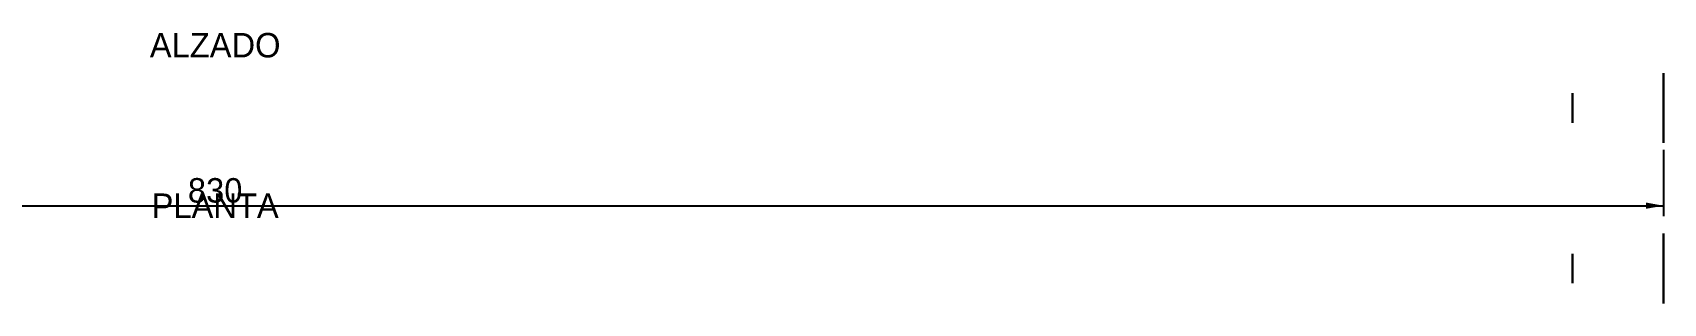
# Model space of a CAD drawing. Extents: x 0 to 1682, y 0 to 1188.
# Drawn here: x 462.2 to 929.5, y 439.5 to 517.1 of the extents above; entities that cross this region are included whole.
import ezdxf
from ezdxf.enums import TextEntityAlignment as Align

# ---------------------------------------------------------------- set-up
doc = ezdxf.new("R2010")
doc.units = 0
for name, color, linetype in [('COTAS', 7, 'CONTINUOUS'), ('TEXTO', 7, 'CONTINUOUS'), ('VISIBLE', 7, 'CONTINUOUS')]:
    doc.layers.add(name, color=color, linetype=linetype)

msp = doc.modelspace()

# ---------------------------------------------------------------- linework, layer by layer
at = {"layer": 'COTAS'}
for p, q in [((929.4796, 483.4647), (929.4796, 464.4647)), ((99.4796, 467.4647), (929.4796, 467.4647))]:
    msp.add_line(p, q, dxfattribs=at)
msp.add_solid([(929.4796, 467.4647), (924.4796, 468.3647), (924.4796, 466.5647)], dxfattribs=at)
at = {"layer": 'VISIBLE'}
for p, q in [((929.4796, 505.3791), (929.4796, 505.4647)), ((929.4796, 505.4647), (929.4796, 505.3791)), ((929.4796, 505.1239), (929.4796, 505.3791)), ((929.4796, 505.3791), (929.4796, 505.1239)), ((929.4796, 504.7034), (929.4796, 505.1239)), ((929.4796, 505.1239), (929.4796, 504.7034)), ((929.4796, 504.1249), (929.4796, 504.7034)), ((929.4796, 504.7034), (929.4796, 504.2727)), ((929.4796, 504.2727), (929.4796, 504.1249)), ((929.4796, 503.5839), (929.4796, 504.1249)), ((929.4796, 504.1249), (929.4796, 503.9392)), ((929.4796, 503.9392), (929.4796, 503.3982)), ((929.4796, 503.3982), (929.4796, 503.5839)), ((929.4796, 502.7561), (929.4796, 503.3982)), ((929.4796, 503.3982), (929.4796, 503.1778)), ((929.4796, 503.1778), (929.4796, 502.5357)), ((929.4796, 502.5357), (929.4796, 502.7561)), ((929.4796, 501.8035), (929.4796, 502.5357)), ((929.4796, 502.5357), (929.4796, 502.2844)), ((929.4796, 502.2844), (929.4796, 501.5523)), ((929.4796, 501.5523), (929.4796, 501.8035)), ((929.4796, 500.7425), (929.4796, 501.5523)), ((929.4796, 501.5523), (929.4796, 501.2744)), ((929.4796, 501.2744), (929.4796, 500.4647)), ((929.4796, 500.4647), (929.4796, 500.7425)), ((929.4796, 500.288), (929.4796, 500.4647)), ((929.4796, 500.4647), (929.4796, 500.288)), ((929.4796, 499.5912), (929.4796, 500.288)), ((929.4796, 500.288), (929.4796, 500.1649)), ((929.4796, 500.1649), (929.4796, 499.4681)), ((903.4796, 499.6783), (903.4796, 499.7147)), ((903.4796, 499.7147), (903.4796, 499.6783)), ((903.4796, 499.5698), (903.4796, 499.6783)), ((903.4796, 499.6783), (903.4796, 499.5698)), ((903.4796, 499.3911), (903.4796, 499.5698)), ((903.4796, 499.5698), (903.4796, 499.3911)), ((903.4796, 499.1453), (903.4796, 499.3911)), ((903.4796, 499.3911), (903.4796, 499.1453)), ((903.4796, 498.8364), (903.4796, 499.1453)), ((903.4796, 499.1453), (903.4796, 498.8364)), ((903.4796, 498.4699), (903.4796, 498.8364)), ((903.4796, 498.8364), (903.4796, 498.4699)), ((903.4796, 498.0519), (903.4796, 498.4699)), ((903.4796, 498.4699), (903.4796, 498.0519)), ((903.4796, 497.5897), (903.4796, 498.0519)), ((903.4796, 498.0519), (903.4796, 497.5897)), ((903.4796, 497.0911), (903.4796, 497.5897)), ((903.4796, 497.5897), (903.4796, 497.0911)), ((903.4796, 496.5646), (903.4796, 497.0911)), ((903.4796, 497.0911), (903.4796, 496.5646)), ((903.4796, 496.0194), (903.4796, 496.5646)), ((903.4796, 496.5646), (903.4796, 496.0194)), ((903.4796, 495.4647), (903.4796, 496.0194)), ((903.4796, 496.0194), (903.4796, 495.4647)), ((903.4796, 494.9099), (903.4796, 495.4647)), ((903.4796, 495.4647), (903.4796, 494.9099)), ((929.4796, 499.7516), (929.4796, 499.7147)), ((929.4796, 499.7147), (929.4796, 499.7516)), ((929.4796, 499.7147), (929.4796, 499.6783)), ((929.4796, 499.6783), (929.4796, 499.7147)), ((929.4796, 499.7147), (929.4796, 499.679)), ((929.4796, 499.714), (929.4796, 499.7147)), ((929.4796, 499.6783), (929.4796, 499.714)), ((929.4796, 499.679), (929.4796, 499.6783)), ((929.4796, 499.6783), (929.4796, 499.5698)), ((929.4796, 499.5698), (929.4796, 499.6783)), ((929.4796, 499.6783), (929.4796, 499.5719)), ((929.4796, 499.6762), (929.4796, 499.6783)), ((929.4796, 499.5698), (929.4796, 499.6762)), ((929.4796, 499.4681), (929.4796, 499.5912)), ((929.4796, 499.5719), (929.4796, 499.5698)), ((929.4796, 499.5698), (929.4796, 499.3911)), ((929.4796, 499.3911), (929.4796, 499.5698)), ((929.4796, 499.5698), (929.4796, 499.3945)), ((929.4796, 499.5665), (929.4796, 499.5698)), ((929.4796, 499.3911), (929.4796, 499.5665)), ((929.4796, 499.2915), (929.4796, 499.4681)), ((929.4796, 499.4681), (929.4796, 499.2915)), ((929.4796, 499.3945), (929.4796, 499.3911)), ((929.4796, 499.3911), (929.4796, 499.1453)), ((929.4796, 499.1453), (929.4796, 499.3911)), ((929.4796, 499.3911), (929.4796, 499.1499)), ((929.4796, 499.3865), (929.4796, 499.3911)), ((929.4796, 499.1453), (929.4796, 499.3865)), ((929.4796, 499.105), (929.4796, 499.2915)), ((929.4796, 499.2915), (929.4796, 499.105)), ((929.4796, 499.1499), (929.4796, 499.1453)), ((929.4796, 499.1453), (929.4796, 498.8364)), ((929.4796, 498.8364), (929.4796, 499.1453)), ((929.4796, 499.1453), (929.4796, 498.8422)), ((929.4796, 499.1394), (929.4796, 499.1453)), ((929.4796, 498.8364), (929.4796, 499.1394)), ((929.4796, 498.3693), (929.4796, 499.105)), ((929.4796, 499.105), (929.4796, 498.975)), ((929.4796, 498.975), (929.4796, 498.2394)), ((929.4796, 498.8422), (929.4796, 498.8364)), ((929.4796, 498.8364), (929.4796, 498.4699)), ((929.4796, 498.4699), (929.4796, 498.8364)), ((929.4796, 498.8364), (929.4796, 498.4768)), ((929.4796, 498.8295), (929.4796, 498.8364)), ((929.4796, 498.4699), (929.4796, 498.8295)), ((929.4796, 498.4768), (929.4796, 498.4699)), ((929.4796, 498.4699), (929.4796, 498.0519)), ((929.4796, 498.0519), (929.4796, 498.4699)), ((929.4796, 498.4699), (929.4796, 498.0598)), ((929.4796, 498.462), (929.4796, 498.4699)), ((929.4796, 498.0519), (929.4796, 498.462)), ((929.4796, 498.2394), (929.4796, 498.3693)), ((929.4796, 498.0528), (929.4796, 498.2394)), ((929.4796, 498.2394), (929.4796, 498.0528)), ((929.4796, 498.0598), (929.4796, 498.0519)), ((929.4796, 497.8596), (929.4796, 498.0528)), ((929.4796, 498.0528), (929.4796, 497.8596)), ((929.4796, 498.0519), (929.4796, 497.5897)), ((929.4796, 497.5897), (929.4796, 498.0519)), ((929.4796, 498.0519), (929.4796, 497.5984)), ((929.4796, 498.0432), (929.4796, 498.0519)), ((929.4796, 497.5897), (929.4796, 498.0432)), ((929.4796, 497.0977), (929.4796, 497.8596)), ((929.4796, 497.8596), (929.4796, 497.7251)), ((929.4796, 497.7251), (929.4796, 496.9631)), ((929.4796, 497.5984), (929.4796, 497.5897)), ((929.4796, 497.5897), (929.4796, 497.0911)), ((929.4796, 497.0911), (929.4796, 497.5897)), ((929.4796, 497.5897), (929.4796, 497.1005)), ((929.4796, 497.5802), (929.4796, 497.5897)), ((929.4796, 497.0911), (929.4796, 497.5802)), ((929.4796, 497.1005), (929.4796, 497.0911)), ((929.4796, 496.9631), (929.4796, 497.0977)), ((929.4796, 497.0911), (929.4796, 496.5646)), ((929.4796, 496.5646), (929.4796, 497.0911)), ((929.4796, 497.0911), (929.4796, 496.5746)), ((929.4796, 497.0811), (929.4796, 497.0911)), ((929.4796, 496.5646), (929.4796, 497.0811)), ((929.4796, 496.7699), (929.4796, 496.9631)), ((929.4796, 496.9631), (929.4796, 496.7699)), ((929.4796, 496.5734), (929.4796, 496.7699)), ((929.4796, 496.7699), (929.4796, 496.5734)), ((929.4796, 496.5746), (929.4796, 496.5646)), ((929.4796, 495.7981), (929.4796, 496.5734)), ((929.4796, 496.5734), (929.4796, 496.4364)), ((929.4796, 496.5646), (929.4796, 496.0194)), ((929.4796, 496.0194), (929.4796, 496.5646)), ((929.4796, 496.5646), (929.4796, 496.0297)), ((929.4796, 496.5543), (929.4796, 496.5646)), ((929.4796, 496.0194), (929.4796, 496.5543)), ((929.4796, 496.4364), (929.4796, 495.6612)), ((929.4796, 496.0297), (929.4796, 496.0194)), ((929.4796, 496.0194), (929.4796, 495.4647)), ((929.4796, 495.4647), (929.4796, 496.0194)), ((929.4796, 496.0194), (929.4796, 495.4751)), ((929.4796, 496.0089), (929.4796, 496.0194)), ((929.4796, 495.4647), (929.4796, 496.0089)), ((929.4796, 495.6612), (929.4796, 495.7981)), ((929.4796, 495.4647), (929.4796, 495.6612)), ((929.4796, 495.6612), (929.4796, 495.4647)), ((929.4796, 495.4751), (929.4796, 495.4647)), ((929.4796, 495.2681), (929.4796, 495.4647)), ((929.4796, 495.4647), (929.4796, 495.2681)), ((929.4796, 495.4647), (929.4796, 494.9099)), ((929.4796, 494.9099), (929.4796, 495.4647)), ((929.4796, 495.4647), (929.4796, 494.9204)), ((929.4796, 495.4542), (929.4796, 495.4647)), ((929.4796, 494.9099), (929.4796, 495.4542)), ((903.4796, 494.3647), (903.4796, 494.9099)), ((903.4796, 494.9099), (903.4796, 494.3647)), ((903.4796, 493.8382), (903.4796, 494.3647)), ((903.4796, 494.3647), (903.4796, 493.8382)), ((903.4796, 493.3397), (903.4796, 493.8382)), ((903.4796, 493.8382), (903.4796, 493.3397)), ((903.4796, 492.8774), (903.4796, 493.3397)), ((903.4796, 493.3397), (903.4796, 492.8774)), ((903.4796, 492.4594), (903.4796, 492.8774)), ((903.4796, 492.8774), (903.4796, 492.4594)), ((903.4796, 492.0929), (903.4796, 492.4594)), ((903.4796, 492.4594), (903.4796, 492.0929)), ((903.4796, 491.784), (903.4796, 492.0929)), ((903.4796, 492.0929), (903.4796, 491.784)), ((903.4796, 491.5382), (903.4796, 491.784)), ((903.4796, 491.784), (903.4796, 491.5382)), ((903.4796, 491.3595), (903.4796, 491.5382)), ((903.4796, 491.5382), (903.4796, 491.3595)), ((903.4796, 491.251), (903.4796, 491.3595)), ((903.4796, 491.3595), (903.4796, 491.251)), ((903.4796, 491.2147), (903.4796, 491.251)), ((903.4796, 491.251), (903.4796, 491.2147)), ((929.4796, 494.4929), (929.4796, 495.2681)), ((929.4796, 495.2681), (929.4796, 495.1312)), ((929.4796, 495.1312), (929.4796, 494.3559)), ((929.4796, 494.9204), (929.4796, 494.9099)), ((929.4796, 494.9099), (929.4796, 494.3647)), ((929.4796, 494.3647), (929.4796, 494.9099)), ((929.4796, 494.9099), (929.4796, 494.375)), ((929.4796, 494.8996), (929.4796, 494.9099)), ((929.4796, 494.3647), (929.4796, 494.8996)), ((929.4796, 494.3559), (929.4796, 494.4929)), ((929.4796, 494.375), (929.4796, 494.3647)), ((929.4796, 494.3647), (929.4796, 493.8382)), ((929.4796, 493.8382), (929.4796, 494.3647)), ((929.4796, 494.3647), (929.4796, 493.8482)), ((929.4796, 494.3547), (929.4796, 494.3647)), ((929.4796, 494.1594), (929.4796, 494.3559)), ((929.4796, 494.3559), (929.4796, 494.1594)), ((929.4796, 493.8382), (929.4796, 494.3547)), ((929.4796, 493.9662), (929.4796, 494.1594)), ((929.4796, 494.1594), (929.4796, 493.9662)), ((929.4796, 493.2042), (929.4796, 493.9662)), ((929.4796, 493.9662), (929.4796, 493.8316)), ((929.4796, 493.8482), (929.4796, 493.8382)), ((929.4796, 493.8382), (929.4796, 493.3397)), ((929.4796, 493.3397), (929.4796, 493.8382)), ((929.4796, 493.8382), (929.4796, 493.3491)), ((929.4796, 493.8288), (929.4796, 493.8382)), ((929.4796, 493.8316), (929.4796, 493.0697)), ((929.4796, 493.3397), (929.4796, 493.8288)), ((929.4796, 493.3491), (929.4796, 493.3397)), ((929.4796, 493.3397), (929.4796, 492.8774)), ((929.4796, 492.8774), (929.4796, 493.3397)), ((929.4796, 493.3397), (929.4796, 492.8861)), ((929.4796, 493.3309), (929.4796, 493.3397)), ((929.4796, 492.8774), (929.4796, 493.3309)), ((929.4796, 493.0697), (929.4796, 493.2042)), ((929.4796, 492.8765), (929.4796, 493.0697)), ((929.4796, 493.0697), (929.4796, 492.8765)), ((929.4796, 492.8861), (929.4796, 492.8774)), ((929.4796, 492.8774), (929.4796, 492.4594)), ((929.4796, 492.4594), (929.4796, 492.8774)), ((929.4796, 492.8774), (929.4796, 492.4673)), ((929.4796, 492.8695), (929.4796, 492.8774)), ((929.4796, 492.6899), (929.4796, 492.8765)), ((929.4796, 492.8765), (929.4796, 492.6899)), ((929.4796, 492.4594), (929.4796, 492.8695)), ((929.4796, 491.9543), (929.4796, 492.6899)), ((929.4796, 492.6899), (929.4796, 492.56)), ((929.4796, 492.56), (929.4796, 491.8243)), ((929.4796, 492.4673), (929.4796, 492.4594)), ((929.4796, 492.4594), (929.4796, 492.0929)), ((929.4796, 492.0929), (929.4796, 492.4594)), ((929.4796, 492.4594), (929.4796, 492.0998)), ((929.4796, 492.4525), (929.4796, 492.4594)), ((929.4796, 492.0929), (929.4796, 492.4525)), ((929.4796, 492.0998), (929.4796, 492.0929)), ((929.4796, 492.0929), (929.4796, 491.784)), ((929.4796, 491.784), (929.4796, 492.0929)), ((929.4796, 492.0929), (929.4796, 491.7899)), ((929.4796, 492.0871), (929.4796, 492.0929)), ((929.4796, 491.784), (929.4796, 492.0871)), ((929.4796, 491.8243), (929.4796, 491.9543)), ((929.4796, 491.6378), (929.4796, 491.8243)), ((929.4796, 491.8243), (929.4796, 491.6378)), ((929.4796, 491.7899), (929.4796, 491.784)), ((929.4796, 491.784), (929.4796, 491.5382)), ((929.4796, 491.5382), (929.4796, 491.784)), ((929.4796, 491.784), (929.4796, 491.5428)), ((929.4796, 491.7794), (929.4796, 491.784)), ((929.4796, 491.5382), (929.4796, 491.7794)), ((929.4796, 491.4612), (929.4796, 491.6378)), ((929.4796, 491.6378), (929.4796, 491.4612)), ((929.4796, 491.5428), (929.4796, 491.5382)), ((929.4796, 491.5382), (929.4796, 491.3595)), ((929.4796, 491.3595), (929.4796, 491.5382)), ((929.4796, 491.5382), (929.4796, 491.3628)), ((929.4796, 491.5348), (929.4796, 491.5382)), ((929.4796, 491.3595), (929.4796, 491.5348)), ((929.4796, 490.7644), (929.4796, 491.4612)), ((929.4796, 491.4612), (929.4796, 491.3381)), ((929.4796, 491.3628), (929.4796, 491.3595)), ((929.4796, 491.3595), (929.4796, 491.251)), ((929.4796, 491.251), (929.4796, 491.3595)), ((929.4796, 491.3595), (929.4796, 491.2531)), ((929.4796, 491.3574), (929.4796, 491.3595)), ((929.4796, 491.251), (929.4796, 491.3574)), ((929.4796, 491.3381), (929.4796, 490.6413)), ((929.4796, 491.2531), (929.4796, 491.251)), ((929.4796, 491.251), (929.4796, 491.2147)), ((929.4796, 491.2147), (929.4796, 491.251)), ((929.4796, 491.251), (929.4796, 491.2153)), ((929.4796, 491.2503), (929.4796, 491.251)), ((929.4796, 491.2147), (929.4796, 491.2503)), ((929.4796, 491.2153), (929.4796, 491.2147)), ((929.4796, 490.6413), (929.4796, 490.7644)), ((929.4796, 490.4647), (929.4796, 490.6413)), ((929.4796, 490.6413), (929.4796, 490.4647)), ((929.4796, 490.3009), (929.4796, 490.4647)), ((929.4796, 490.4647), (929.4796, 490.3009)), ((929.4796, 489.6549), (929.4796, 490.3009)), ((929.4796, 490.3009), (929.4796, 490.1868)), ((929.4796, 490.1868), (929.4796, 489.5408)), ((929.4796, 489.5408), (929.4796, 489.6549)), ((929.4796, 489.377), (929.4796, 489.5408)), ((929.4796, 489.5408), (929.4796, 489.377)), ((929.4796, 489.2289), (929.4796, 489.377)), ((929.4796, 489.377), (929.4796, 489.2289)), ((929.4796, 488.6449), (929.4796, 489.2289)), ((929.4796, 489.2289), (929.4796, 489.1258)), ((929.4796, 489.1258), (929.4796, 488.5417)), ((929.4796, 488.5417), (929.4796, 488.6449)), ((929.4796, 488.3936), (929.4796, 488.5417)), ((929.4796, 488.5417), (929.4796, 488.3936)), ((929.4796, 488.2637), (929.4796, 488.3936)), ((929.4796, 488.3936), (929.4796, 488.2637)), ((929.4796, 487.7515), (929.4796, 488.2637)), ((929.4796, 488.2637), (929.4796, 488.1732)), ((929.4796, 488.1732), (929.4796, 487.661)), ((929.4796, 487.661), (929.4796, 487.7515)), ((929.4796, 487.5311), (929.4796, 487.661)), ((929.4796, 487.661), (929.4796, 487.5311)), ((929.4796, 487.4217), (929.4796, 487.5311)), ((929.4796, 487.5311), (929.4796, 487.4217)), ((929.4796, 486.9901), (929.4796, 487.4217)), ((929.4796, 487.4217), (929.4796, 487.3454)), ((929.4796, 487.3454), (929.4796, 486.9138)), ((929.4796, 486.9138), (929.4796, 486.9901)), ((929.4796, 486.8044), (929.4796, 486.9138)), ((929.4796, 486.9138), (929.4796, 486.8044)), ((929.4796, 486.7173), (929.4796, 486.8044)), ((929.4796, 486.8044), (929.4796, 486.7173)), ((929.4796, 486.3737), (929.4796, 486.7173)), ((929.4796, 486.7173), (929.4796, 486.6566)), ((929.4796, 486.6566), (929.4796, 486.313)), ((929.4796, 486.313), (929.4796, 486.3737)), ((929.4796, 486.2259), (929.4796, 486.313)), ((929.4796, 486.313), (929.4796, 486.2259)), ((929.4796, 486.1625), (929.4796, 486.2259)), ((929.4796, 486.2259), (929.4796, 486.1625)), ((929.4796, 485.9128), (929.4796, 486.1625)), ((929.4796, 486.1625), (929.4796, 486.1184)), ((929.4796, 486.1184), (929.4796, 485.8687)), ((929.4796, 485.8687), (929.4796, 485.9128)), ((929.4796, 485.8054), (929.4796, 485.8687)), ((929.4796, 485.8687), (929.4796, 485.8054)), ((929.4796, 485.767), (929.4796, 485.8054)), ((929.4796, 485.8054), (929.4796, 485.767)), ((929.4796, 485.6154), (929.4796, 485.767)), ((929.4796, 485.767), (929.4796, 485.7402)), ((929.4796, 485.7402), (929.4796, 485.5886)), ((929.4796, 485.5886), (929.4796, 485.6154)), ((929.4796, 485.5502), (929.4796, 485.5886)), ((929.4796, 485.5886), (929.4796, 485.5502)), ((929.4796, 485.5373), (929.4796, 485.5502)), ((929.4796, 485.5502), (929.4796, 485.5373)), ((929.4796, 485.4865), (929.4796, 485.5373)), ((929.4796, 485.5373), (929.4796, 485.5283)), ((929.4796, 485.5283), (929.4796, 485.4775)), ((929.4796, 485.4775), (929.4796, 485.4865)), ((929.4796, 485.4647), (929.4796, 485.4775)), ((929.4796, 485.4775), (929.4796, 485.4647)), ((929.4796, 459.4647), (929.4796, 459.4518)), ((929.4796, 459.4518), (929.4796, 459.4647)), ((929.4796, 459.4518), (929.4796, 459.4428)), ((929.4796, 459.401), (929.4796, 459.4518)), ((929.4796, 459.4428), (929.4796, 459.392)), ((929.4796, 459.392), (929.4796, 459.401)), ((929.4796, 459.392), (929.4796, 459.3791)), ((929.4796, 459.3791), (929.4796, 459.392)), ((929.4796, 459.3791), (929.4796, 459.3407)), ((929.4796, 459.3407), (929.4796, 459.3791)), ((929.4796, 459.3407), (929.4796, 459.3139)), ((929.4796, 459.1891), (929.4796, 459.3407)), ((929.4796, 459.3139), (929.4796, 459.1623)), ((929.4796, 459.1623), (929.4796, 459.1891)), ((929.4796, 459.1623), (929.4796, 459.1239)), ((929.4796, 459.1239), (929.4796, 459.1623)), ((929.4796, 459.1239), (929.4796, 459.0606)), ((929.4796, 459.0606), (929.4796, 459.1239)), ((929.4796, 459.0606), (929.4796, 459.0165)), ((929.4796, 458.8109), (929.4796, 459.0606)), ((929.4796, 459.0165), (929.4796, 458.7668)), ((929.4796, 458.7668), (929.4796, 458.8109)), ((929.4796, 458.7668), (929.4796, 458.7034)), ((929.4796, 458.7034), (929.4796, 458.7668)), ((929.4796, 458.7034), (929.4796, 458.6163)), ((929.4796, 458.6163), (929.4796, 458.7034)), ((929.4796, 458.6163), (929.4796, 458.5556)), ((929.4796, 458.2727), (929.4796, 458.6163)), ((929.4796, 458.5556), (929.4796, 458.212)), ((929.4796, 458.212), (929.4796, 458.2727)), ((929.4796, 458.212), (929.4796, 458.1249)), ((929.4796, 458.1249), (929.4796, 458.212)), ((929.4796, 458.1249), (929.4796, 458.0155)), ((929.4796, 457.5839), (929.4796, 458.1249)), ((929.4796, 458.0155), (929.4796, 457.9392)), ((903.4796, 453.7147), (903.4796, 453.6783)), ((903.4796, 453.6783), (903.4796, 453.7147)), ((903.4796, 453.6783), (903.4796, 453.5698)), ((903.4796, 453.5698), (903.4796, 453.6783)), ((903.4796, 453.5698), (903.4796, 453.3911)), ((903.4796, 453.3911), (903.4796, 453.5698)), ((903.4796, 453.3911), (903.4796, 453.1453)), ((903.4796, 453.1453), (903.4796, 453.3911)), ((929.4796, 457.9392), (929.4796, 457.5076)), ((929.4796, 457.3982), (929.4796, 457.5839)), ((929.4796, 457.5076), (929.4796, 457.3982)), ((929.4796, 457.3982), (929.4796, 457.2683)), ((929.4796, 456.7561), (929.4796, 457.3982)), ((929.4796, 457.2683), (929.4796, 457.1778)), ((929.4796, 457.1778), (929.4796, 456.6656)), ((929.4796, 456.5357), (929.4796, 456.7561)), ((929.4796, 456.6656), (929.4796, 456.5357)), ((929.4796, 456.5357), (929.4796, 456.3876)), ((929.4796, 455.8035), (929.4796, 456.5357)), ((929.4796, 456.3876), (929.4796, 456.2844)), ((929.4796, 456.2844), (929.4796, 455.7004)), ((929.4796, 455.5523), (929.4796, 455.8035)), ((929.4796, 455.7004), (929.4796, 455.5523)), ((929.4796, 455.5523), (929.4796, 455.3885)), ((929.4796, 454.7425), (929.4796, 455.5523)), ((929.4796, 455.3885), (929.4796, 455.2744)), ((929.4796, 455.2744), (929.4796, 454.6284)), ((929.4796, 454.4647), (929.4796, 454.7425)), ((929.4796, 454.6284), (929.4796, 454.4647)), ((929.4796, 454.4647), (929.4796, 454.288)), ((929.4796, 454.1649), (929.4796, 454.4647)), ((929.4796, 454.288), (929.4796, 454.1649)), ((929.4796, 454.1649), (929.4796, 453.4681)), ((929.4796, 453.2915), (929.4796, 454.1649)), ((929.4796, 453.6783), (929.4796, 453.7147)), ((929.4796, 453.7147), (929.4796, 453.6783)), ((929.4796, 453.714), (929.4796, 453.7147)), ((929.4796, 453.7147), (929.4796, 453.679)), ((929.4796, 453.6783), (929.4796, 453.714)), ((929.4796, 453.679), (929.4796, 453.6783)), ((929.4796, 453.5698), (929.4796, 453.6783)), ((929.4796, 453.6783), (929.4796, 453.5698)), ((929.4796, 453.6762), (929.4796, 453.6783)), ((929.4796, 453.6783), (929.4796, 453.5719)), ((929.4796, 453.5698), (929.4796, 453.6762)), ((929.4796, 453.5719), (929.4796, 453.5698)), ((929.4796, 453.3911), (929.4796, 453.5698)), ((929.4796, 453.5698), (929.4796, 453.3911)), ((929.4796, 453.5665), (929.4796, 453.5698)), ((929.4796, 453.5698), (929.4796, 453.3945)), ((929.4796, 453.3911), (929.4796, 453.5665)), ((929.4796, 453.4681), (929.4796, 453.2915)), ((929.4796, 453.3945), (929.4796, 453.3911)), ((929.4796, 453.1453), (929.4796, 453.3911)), ((929.4796, 453.3911), (929.4796, 453.1453)), ((929.4796, 453.3865), (929.4796, 453.3911)), ((929.4796, 453.3911), (929.4796, 453.1499)), ((929.4796, 453.1453), (929.4796, 453.3865)), ((903.4796, 453.1453), (903.4796, 452.8364)), ((903.4796, 452.8364), (903.4796, 453.1453)), ((903.4796, 452.8364), (903.4796, 452.4699)), ((903.4796, 452.4699), (903.4796, 452.8364)), ((903.4796, 452.4699), (903.4796, 452.0519)), ((903.4796, 452.0519), (903.4796, 452.4699)), ((903.4796, 452.0519), (903.4796, 451.5897)), ((903.4796, 451.5897), (903.4796, 452.0519)), ((903.4796, 451.5897), (903.4796, 451.0911)), ((903.4796, 451.0911), (903.4796, 451.5897)), ((903.4796, 451.0911), (903.4796, 450.5646)), ((903.4796, 450.5646), (903.4796, 451.0911)), ((903.4796, 450.5646), (903.4796, 450.0194)), ((903.4796, 450.0194), (903.4796, 450.5646)), ((903.4796, 450.0194), (903.4796, 449.4647)), ((903.4796, 449.4647), (903.4796, 450.0194)), ((903.4796, 448.9099), (903.4796, 449.4647)), ((903.4796, 449.4647), (903.4796, 448.9099)), ((903.4796, 448.3647), (903.4796, 448.9099)), ((903.4796, 448.9099), (903.4796, 448.3647)), ((929.4796, 453.2915), (929.4796, 453.105)), ((929.4796, 452.0528), (929.4796, 453.2915)), ((929.4796, 453.1499), (929.4796, 453.1453)), ((929.4796, 452.8364), (929.4796, 453.1453)), ((929.4796, 453.1453), (929.4796, 452.8364)), ((929.4796, 453.1394), (929.4796, 453.1453)), ((929.4796, 453.1453), (929.4796, 452.8422)), ((929.4796, 452.8364), (929.4796, 453.1394)), ((929.4796, 453.105), (929.4796, 452.975)), ((929.4796, 452.975), (929.4796, 452.2394)), ((929.4796, 452.8422), (929.4796, 452.8364)), ((929.4796, 452.4699), (929.4796, 452.8364)), ((929.4796, 452.8364), (929.4796, 452.4699)), ((929.4796, 452.8295), (929.4796, 452.8364)), ((929.4796, 452.8364), (929.4796, 452.4768)), ((929.4796, 452.4699), (929.4796, 452.8295)), ((929.4796, 452.4768), (929.4796, 452.4699)), ((929.4796, 452.0519), (929.4796, 452.4699)), ((929.4796, 452.4699), (929.4796, 452.0519)), ((929.4796, 452.462), (929.4796, 452.4699)), ((929.4796, 452.4699), (929.4796, 452.0598)), ((929.4796, 452.0519), (929.4796, 452.462)), ((929.4796, 452.2394), (929.4796, 452.0528)), ((929.4796, 452.0598), (929.4796, 452.0519)), ((929.4796, 452.0528), (929.4796, 451.8596)), ((929.4796, 450.7699), (929.4796, 452.0528)), ((929.4796, 451.5897), (929.4796, 452.0519)), ((929.4796, 452.0519), (929.4796, 451.5897)), ((929.4796, 452.0432), (929.4796, 452.0519)), ((929.4796, 452.0519), (929.4796, 451.5984)), ((929.4796, 451.5897), (929.4796, 452.0432)), ((929.4796, 451.8596), (929.4796, 451.7251)), ((929.4796, 451.7251), (929.4796, 450.9631)), ((929.4796, 451.5984), (929.4796, 451.5897)), ((929.4796, 451.0911), (929.4796, 451.5897)), ((929.4796, 451.5897), (929.4796, 451.0911)), ((929.4796, 451.5802), (929.4796, 451.5897)), ((929.4796, 451.5897), (929.4796, 451.1005)), ((929.4796, 451.0911), (929.4796, 451.5802)), ((929.4796, 451.1005), (929.4796, 451.0911)), ((929.4796, 450.5646), (929.4796, 451.0911)), ((929.4796, 451.0911), (929.4796, 450.5646)), ((929.4796, 451.0811), (929.4796, 451.0911)), ((929.4796, 451.0911), (929.4796, 450.5746)), ((929.4796, 450.5646), (929.4796, 451.0811)), ((929.4796, 450.9631), (929.4796, 450.7699)), ((929.4796, 450.7699), (929.4796, 450.5734)), ((929.4796, 449.4647), (929.4796, 450.7699)), ((929.4796, 450.5746), (929.4796, 450.5646)), ((929.4796, 450.5734), (929.4796, 450.4364)), ((929.4796, 450.0194), (929.4796, 450.5646)), ((929.4796, 450.5646), (929.4796, 450.0194)), ((929.4796, 450.5543), (929.4796, 450.5646)), ((929.4796, 450.5646), (929.4796, 450.0297)), ((929.4796, 450.0194), (929.4796, 450.5543)), ((929.4796, 450.4364), (929.4796, 449.6612)), ((929.4796, 450.0297), (929.4796, 450.0194)), ((929.4796, 449.4647), (929.4796, 450.029)), ((929.4796, 449.4647), (929.4796, 450.0194)), ((929.4796, 450.0194), (929.4796, 449.4647)), ((929.4796, 450.0089), (929.4796, 450.0194)), ((929.4796, 450.0194), (929.4796, 449.4751)), ((929.4796, 449.4647), (929.4796, 450.0089)), ((929.4796, 449.6612), (929.4796, 449.4647)), ((929.4796, 449.4751), (929.4796, 449.4647)), ((929.4796, 448.1594), (929.4796, 449.4647)), ((929.4796, 449.4647), (929.4796, 449.2681)), ((929.4796, 448.9003), (929.4796, 449.4647)), ((929.4796, 449.4647), (929.4796, 448.9099)), ((929.4796, 448.9099), (929.4796, 449.4647)), ((929.4796, 449.4647), (929.4796, 448.9204)), ((929.4796, 449.4542), (929.4796, 449.4647)), ((929.4796, 448.9099), (929.4796, 449.4542)), ((929.4796, 449.2681), (929.4796, 449.1312)), ((929.4796, 449.1312), (929.4796, 448.3559)), ((929.4796, 448.9204), (929.4796, 448.9099)), ((929.4796, 448.9099), (929.4796, 448.3647)), ((929.4796, 448.3647), (929.4796, 448.9099)), ((929.4796, 448.9099), (929.4796, 448.375)), ((929.4796, 448.8996), (929.4796, 448.9099)), ((929.4796, 448.3647), (929.4796, 448.8996)), ((903.4796, 447.8382), (903.4796, 448.3647)), ((903.4796, 448.3647), (903.4796, 447.8382)), ((903.4796, 447.3397), (903.4796, 447.8382)), ((903.4796, 447.8382), (903.4796, 447.3397)), ((903.4796, 446.8774), (903.4796, 447.3397)), ((903.4796, 447.3397), (903.4796, 446.8774)), ((903.4796, 446.4594), (903.4796, 446.8774)), ((903.4796, 446.8774), (903.4796, 446.4594)), ((903.4796, 446.0929), (903.4796, 446.4594)), ((903.4796, 446.4594), (903.4796, 446.0929)), ((903.4796, 445.784), (903.4796, 446.0929)), ((903.4796, 446.0929), (903.4796, 445.784)), ((903.4796, 445.5382), (903.4796, 445.784)), ((903.4796, 445.784), (903.4796, 445.5382)), ((903.4796, 445.3595), (903.4796, 445.5382)), ((903.4796, 445.5382), (903.4796, 445.3595)), ((903.4796, 445.251), (903.4796, 445.3595)), ((903.4796, 445.3595), (903.4796, 445.251)), ((903.4796, 445.2147), (903.4796, 445.251)), ((903.4796, 445.251), (903.4796, 445.2147)), ((929.4796, 448.375), (929.4796, 448.3647)), ((929.4796, 448.3647), (929.4796, 447.8382)), ((929.4796, 447.8382), (929.4796, 448.3647)), ((929.4796, 448.3647), (929.4796, 447.8482)), ((929.4796, 448.3547), (929.4796, 448.3647)), ((929.4796, 448.3559), (929.4796, 448.1594)), ((929.4796, 447.8382), (929.4796, 448.3547)), ((929.4796, 446.8765), (929.4796, 448.1594)), ((929.4796, 448.1594), (929.4796, 447.9662)), ((929.4796, 447.9662), (929.4796, 447.8316)), ((929.4796, 447.8482), (929.4796, 447.8382)), ((929.4796, 447.8382), (929.4796, 447.3397)), ((929.4796, 447.3397), (929.4796, 447.8382)), ((929.4796, 447.8382), (929.4796, 447.3491)), ((929.4796, 447.8288), (929.4796, 447.8382)), ((929.4796, 447.8316), (929.4796, 447.0697)), ((929.4796, 447.3397), (929.4796, 447.8288)), ((929.4796, 447.3491), (929.4796, 447.3397)), ((929.4796, 447.3397), (929.4796, 446.8774)), ((929.4796, 446.8774), (929.4796, 447.3397)), ((929.4796, 447.3397), (929.4796, 446.8861)), ((929.4796, 447.3309), (929.4796, 447.3397)), ((929.4796, 446.8774), (929.4796, 447.3309)), ((929.4796, 447.0697), (929.4796, 446.8765)), ((929.4796, 446.8861), (929.4796, 446.8774)), ((929.4796, 446.8774), (929.4796, 446.4594)), ((929.4796, 446.4594), (929.4796, 446.8774)), ((929.4796, 446.8774), (929.4796, 446.4673)), ((929.4796, 446.8695), (929.4796, 446.8774)), ((929.4796, 445.6378), (929.4796, 446.8765)), ((929.4796, 446.8765), (929.4796, 446.6899)), ((929.4796, 446.4594), (929.4796, 446.8695)), ((929.4796, 446.6899), (929.4796, 446.56)), ((929.4796, 446.56), (929.4796, 445.8243)), ((929.4796, 446.4673), (929.4796, 446.4594)), ((929.4796, 446.4594), (929.4796, 446.0929)), ((929.4796, 446.0929), (929.4796, 446.4594)), ((929.4796, 446.4594), (929.4796, 446.0998)), ((929.4796, 446.4525), (929.4796, 446.4594)), ((929.4796, 446.0929), (929.4796, 446.4525)), ((929.4796, 446.0998), (929.4796, 446.0929)), ((929.4796, 446.0929), (929.4796, 445.784)), ((929.4796, 445.784), (929.4796, 446.0929)), ((929.4796, 446.0929), (929.4796, 445.7899)), ((929.4796, 446.0871), (929.4796, 446.0929)), ((929.4796, 445.784), (929.4796, 446.0871)), ((929.4796, 445.8243), (929.4796, 445.6378)), ((929.4796, 445.7899), (929.4796, 445.784)), ((929.4796, 445.784), (929.4796, 445.5382)), ((929.4796, 445.5382), (929.4796, 445.784)), ((929.4796, 445.784), (929.4796, 445.5428)), ((929.4796, 445.7794), (929.4796, 445.784)), ((929.4796, 445.5382), (929.4796, 445.7794)), ((929.4796, 444.4647), (929.4796, 445.6378)), ((929.4796, 445.6378), (929.4796, 445.4612)), ((929.4796, 445.5428), (929.4796, 445.5382)), ((929.4796, 445.5382), (929.4796, 445.3595)), ((929.4796, 445.3595), (929.4796, 445.5382)), ((929.4796, 445.5382), (929.4796, 445.3628)), ((929.4796, 445.5348), (929.4796, 445.5382)), ((929.4796, 445.3595), (929.4796, 445.5348)), ((929.4796, 445.4612), (929.4796, 445.3381)), ((929.4796, 445.3628), (929.4796, 445.3595)), ((929.4796, 445.3595), (929.4796, 445.251)), ((929.4796, 445.251), (929.4796, 445.3595)), ((929.4796, 445.3595), (929.4796, 445.2531)), ((929.4796, 445.3574), (929.4796, 445.3595)), ((929.4796, 445.251), (929.4796, 445.3574)), ((929.4796, 445.3381), (929.4796, 444.6413)), ((929.4796, 445.2531), (929.4796, 445.251)), ((929.4796, 445.251), (929.4796, 445.2147)), ((929.4796, 445.2147), (929.4796, 445.251)), ((929.4796, 445.251), (929.4796, 445.2153)), ((929.4796, 445.2503), (929.4796, 445.251)), ((929.4796, 445.2147), (929.4796, 445.2503)), ((929.4796, 445.2153), (929.4796, 445.2147)), ((929.4796, 444.6413), (929.4796, 444.4647)), ((929.4796, 443.6549), (929.4796, 444.4647)), ((929.4796, 444.4647), (929.4796, 444.3009)), ((929.4796, 444.3009), (929.4796, 444.1868)), ((929.4796, 444.1868), (929.4796, 443.5408)), ((929.4796, 443.377), (929.4796, 443.6549)), ((929.4796, 443.5408), (929.4796, 443.377)), ((929.4796, 442.6449), (929.4796, 443.377)), ((929.4796, 443.377), (929.4796, 443.2289)), ((929.4796, 443.2289), (929.4796, 443.1258)), ((929.4796, 443.1258), (929.4796, 442.5417)), ((929.4796, 442.3936), (929.4796, 442.6449)), ((929.4796, 442.5417), (929.4796, 442.3936)), ((929.4796, 441.7515), (929.4796, 442.3936)), ((929.4796, 442.3936), (929.4796, 442.2637)), ((929.4796, 442.2637), (929.4796, 442.1732)), ((929.4796, 442.1732), (929.4796, 441.661)), ((929.4796, 441.5311), (929.4796, 441.7515)), ((929.4796, 441.661), (929.4796, 441.5311)), ((929.4796, 440.9901), (929.4796, 441.5311)), ((929.4796, 441.5311), (929.4796, 441.4217)), ((929.4796, 441.4217), (929.4796, 441.3454)), ((929.4796, 441.3454), (929.4796, 440.9138)), ((929.4796, 440.8044), (929.4796, 440.9901)), ((929.4796, 440.9138), (929.4796, 440.8044)), ((929.4796, 440.7173), (929.4796, 440.8044)), ((929.4796, 440.8044), (929.4796, 440.7173)), ((929.4796, 440.3737), (929.4796, 440.7173)), ((929.4796, 440.7173), (929.4796, 440.6566)), ((929.4796, 440.6566), (929.4796, 440.313)), ((929.4796, 440.313), (929.4796, 440.3737)), ((929.4796, 440.2259), (929.4796, 440.313)), ((929.4796, 440.313), (929.4796, 440.2259)), ((929.4796, 440.1625), (929.4796, 440.2259)), ((929.4796, 440.2259), (929.4796, 440.1625)), ((929.4796, 439.9128), (929.4796, 440.1625)), ((929.4796, 440.1625), (929.4796, 440.1184)), ((929.4796, 440.1184), (929.4796, 439.8687)), ((929.4796, 439.8687), (929.4796, 439.9128)), ((929.4796, 439.8054), (929.4796, 439.8687)), ((929.4796, 439.8687), (929.4796, 439.8054)), ((929.4796, 439.767), (929.4796, 439.8054)), ((929.4796, 439.8054), (929.4796, 439.767)), ((929.4796, 439.6154), (929.4796, 439.767)), ((929.4796, 439.767), (929.4796, 439.7402)), ((929.4796, 439.7402), (929.4796, 439.5886)), ((929.4796, 439.5886), (929.4796, 439.6154)), ((929.4796, 439.5502), (929.4796, 439.5886)), ((929.4796, 439.5886), (929.4796, 439.5502)), ((929.4796, 439.5373), (929.4796, 439.5502)), ((929.4796, 439.5502), (929.4796, 439.5373)), ((929.4796, 439.4865), (929.4796, 439.5373)), ((929.4796, 439.5373), (929.4796, 439.5283)), ((929.4796, 439.5283), (929.4796, 439.4775)), ((929.4796, 439.4775), (929.4796, 439.4865)), ((929.4796, 439.4647), (929.4796, 439.4775)), ((929.4796, 439.4775), (929.4796, 439.4647))]:
    msp.add_line(p, q, dxfattribs=at)

# ---------------------------------------------------------------- texts
at = {"layer": 'COTAS'}
msp.add_text('830', height=7, dxfattribs=at).set_placement((514.4796, 471.8647), align=Align.MIDDLE_CENTER)
at = {"layer": 'TEXTO'}
for s, p in [('ALZADO', (514.4796, 513.4647)), ('PLANTA', (514.4796, 467.4647))]:
    msp.add_text(s, height=7, dxfattribs=at).set_placement(p, align=Align.MIDDLE_CENTER)

doc.saveas('drawing.dxf')
